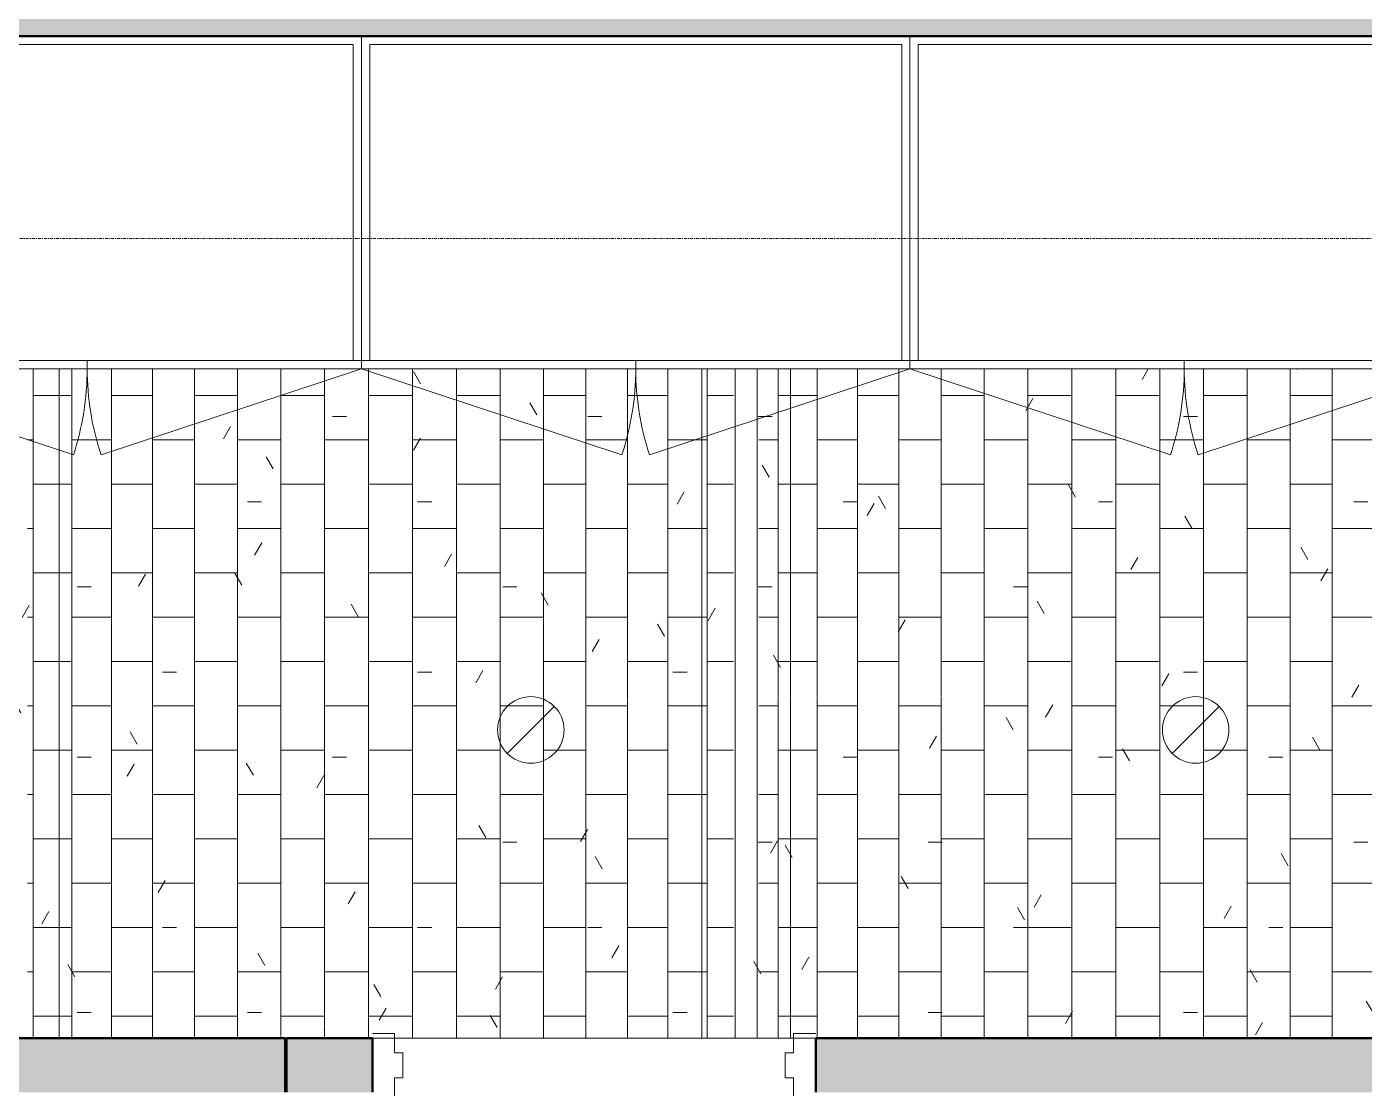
# Model space of a CAD drawing. Header units: inches. Extents: x -956 to 966, y -1111 to 895.
# Drawn here: x 433.2 to 553.9, y -52.9 to 42.9 of the extents above; entities that cross this region are included whole.
import ezdxf

# ---------------------------------------------------------------- set-up
doc = ezdxf.new("R2010")
doc.units = ezdxf.units.IN
doc.header["$MEASUREMENT"] = 0
doc.linetypes.add('Grid Line 1_4_', pattern=[0.4375, 0.25, -0.0625, 0.0625, -0.0625])
for name, color, linetype, lineweight in [('A-CLNG', 13, 'Continuous', 13), ('A-CLNG-PATT', 13, 'Continuous', 13), ('A-DOOR', 31, 'Continuous', 13), ('A-DOOR-FRAM', 31, 'Continuous', 20), ('A-WALL-PATT', 111, 'Continuous', 13), ('E-LITE-EQPM', 33, 'Continuous', 9), ('I-WALL', 2, 'Continuous', 13), ('Q-CASE', 31, 'Continuous', 9), ('S-GRID', 1, 'Continuous', 9)]:
    doc.layers.add(name, color=color, linetype=linetype, lineweight=lineweight)

# ---------------------------------------------------------------- blocks, each defined once
blk = doc.blocks.new('Single-Pocket - 36_ x96_-4614897-7TH FLOOR TELECOM OVERHEAD ROUTING PLAN')
at = {"layer": 'A-DOOR', "color": 53, "lineweight": 20}
for p, q in [((-42, 0.69), (-42, -0.69)), ((-6, 0.69), (-42, 0.69)), ((-6, -0.69), (-6, 0.69)), ((-42, -0.69), (-6, -0.69))]:
    blk.add_line(p, q, dxfattribs=at)
at = {"layer": 'A-DOOR-FRAM', "color": 53}
for p, q in [((-18.04, 0.96), (-18.04, 2.69)), ((-18.04, 2.69), (-17.25, 2.69)), ((-17.25, 2.69), (-17.25, 0.96)), ((18, -2.69), (18, 2.69)), ((18, 2.69), (18.75, 2.69)), ((18.75, 2.69), (18.75, -2.69)), ((-17.25, 0.96), (-18.04, 0.96)), ((-18, -2.69), (-18, -0.96)), ((-18, -0.96), (-17.25, -0.96)), ((-17.25, -0.96), (-17.25, -2.69)), ((-17.25, -2.69), (-18, -2.69)), ((18.75, -2.69), (18, -2.69))]:
    blk.add_line(p, q, dxfattribs=at)
blk = doc.blocks.new('Generic Model Wood Closet - 2_-6__ x 4_-1 1_2__-4911400-7TH FLOOR TELECOM OVERHEAD ROUTING PLAN')
at = {"layer": 'Q-CASE', "color": 9}
for p, q in [((-24.75, -15), (-24.75, 15)), ((-24.75, 15), (24.75, 15)), ((24.75, 15), (24.75, -15)), ((-24, -14.25), (-24, 14.25)), ((-24, 14.25), (24, 14.25)), ((24, 14.25), (24, -14.25)), ((24, -14.25), (-24, -14.25)), ((-24.75, -15), (-1.25, -22.76)), ((24.75, -15), (-24.75, -15)), ((24.75, -15), (1.25, -22.76))]:
    blk.add_line(p, q, dxfattribs=at)
at = {"layer": 'Q-CASE', "color": 53, "lineweight": 20}
for p, q in [((-24.75, 15), (-24.75, -14.25)), ((24.75, -14.25), (24.75, 15)), ((-24, 14.25), (24, 14.25)), ((-24, -14.25), (-24, 14.25)), ((24, 14.25), (24, -14.25)), ((-24.75, -14.25), (-24.75, -15)), ((0, -14.25), (-24.75, -14.25)), ((-24.75, -14.25), (-24, -14.25)), ((0, -14.25), (0, -15)), ((24.75, -14.25), (0, -14.25)), ((0, -15), (0, -14.25)), ((24, -14.25), (24.75, -14.25)), ((24.75, -15), (24.75, -14.25)), ((-24.75, -15), (0, -15)), ((0, -15), (24.75, -15))]:
    blk.add_line(p, q, dxfattribs=at)
at = {"layer": 'Q-CASE', "color": 9}
for centre, start, end in [((-24.75, -15), 341.7252, 0), ((24.75, -15), 180, 198.2748)]:
    blk.add_arc(centre, 24.75, start, end, dxfattribs=at)
blk = doc.blocks.new('Single-HM Frame - Public Bathroom 8ft high-2735340-7TH FLOOR TELECOM OVERHEAD ROUTING PLAN')
at = {"layer": 'A-DOOR', "color": 253}
for p, q in [((-16.25, -2.87), (-18, -2.88)), ((-18, -2.88), (-17.99, -38.87)), ((-16.24, -38.87), (-16.25, -2.87)), ((-17.99, -38.87), (-16.24, -38.87))]:
    blk.add_line(p, q, dxfattribs=at)
blk.add_arc((-18, -2.88), 36, 270.01, 0, dxfattribs=at)
at = {"layer": 'A-DOOR-FRAM', "color": 53}
for p, q in [((-18, 2.87), (-20, 2.87)), ((-18, 1.12), (-18, 2.87)), ((18, 2.87), (20, 2.87)), ((18, 1.12), (18, 2.87)), ((-17.25, 1.12), (-18, 1.12)), ((-17.25, -1.12), (-17.25, 1.12)), ((17.25, 1.12), (18, 1.12)), ((17.25, -1.12), (17.25, 1.12)), ((-18, -1.12), (-17.25, -1.12)), ((-18, -2.88), (-18, -1.12)), ((18, -1.12), (17.25, -1.12)), ((18, -2.88), (18, -1.12)), ((-20, -2.88), (-18, -2.88)), ((20, -2.88), (18, -2.88))]:
    blk.add_line(p, q, dxfattribs=at)
blk = doc.blocks.new('FP_1_71-7TH FLOOR TELECOM OVERHEAD ROUTING PLAN')
at = {"layer": 'A-CLNG-PATT', "color": 50}
for p, q in [((445.8, -48.37), (445.8, 12.01)), ((449.28, -48.37), (449.28, 12.01)), ((452.88, -48.37), (452.88, 12.01)), ((456.58, -4.95), (456.58, 12.01)), ((460.37, -48.37), (460.37, 12.01)), ((464.23, -48.37), (464.23, 12.01)), ((468.15, -48.05), (468.15, 12.01)), ((472.1, -44.56), (472.1, 12.01)), ((476.07, -46.06), (476.07, 12.01)), ((480.05, -48.37), (480.05, 12.01)), ((484.02, -17.93), (484.02, 12.01)), ((487.96, -17.95), (487.96, 12.01)), ((491.85, -17.66), (491.85, 12.01)), ((495.68, -17.65), (495.68, 12.01)), ((499.43, -17.65), (499.43, 12.01)), ((503.09, -17.64), (503.09, 12.01)), ((506.64, -17.63), (506.64, 12.01)), ((445.8, 9.61), (448.15, 9.61)), ((448.15, 9.61), (449.28, 9.61)), ((452.88, 9.61), (456.58, 9.61)), ((460.37, 9.61), (464.23, 9.61)), ((468.15, 9.61), (472.1, 9.61)), ((476.07, 9.61), (480.05, 9.61)), ((484.02, 9.61), (487.96, 9.61)), ((491.85, 9.61), (495.68, 9.61)), ((499.43, 9.61), (503.09, 9.61)), ((506.64, 9.61), (508.99, 9.61)), ((445.3, 5.61), (445.8, 5.61)), ((449.28, 5.61), (452.88, 5.61)), ((456.58, 5.61), (460.37, 5.61)), ((464.23, 5.61), (468.15, 5.61)), ((472.1, 5.61), (476.07, 5.61)), ((480.05, 5.61), (484.02, 5.61)), ((487.96, 5.61), (491.85, 5.61)), ((495.68, 5.61), (499.43, 5.61)), ((503.09, 5.61), (506.15, 5.61)), ((506.15, 5.61), (506.64, 5.61)), ((445.8, 1.61), (448.15, 1.61)), ((448.15, 1.61), (449.28, 1.61)), ((452.88, 1.61), (456.58, 1.61)), ((460.37, 1.61), (464.23, 1.61)), ((468.15, 1.61), (472.1, 1.61)), ((476.07, 1.61), (480.05, 1.61)), ((484.02, 1.61), (487.96, 1.61)), ((491.85, 1.61), (495.68, 1.61)), ((499.43, 1.61), (503.09, 1.61)), ((506.64, 1.61), (508.99, 1.61)), ((445.3, -2.39), (445.8, -2.39)), ((449.28, -2.39), (452.88, -2.39)), ((456.58, -2.39), (460.37, -2.39)), ((464.23, -2.39), (468.15, -2.39)), ((472.1, -2.39), (476.07, -2.39)), ((480.05, -2.39), (484.02, -2.39)), ((487.96, -2.39), (491.85, -2.39)), ((495.68, -2.39), (499.43, -2.39)), ((503.09, -2.39), (506.15, -2.39)), ((506.15, -2.39), (506.64, -2.39)), ((456.58, -48.37), (456.58, -4.98)), ((445.8, -6.39), (448.15, -6.39)), ((448.15, -6.39), (449.28, -6.39)), ((452.88, -6.39), (456.58, -6.39)), ((460.4, -6.39), (464.23, -6.39)), ((468.15, -6.39), (472.1, -6.39)), ((476.07, -6.39), (480.05, -6.39)), ((484.02, -6.39), (487.96, -6.39)), ((491.85, -6.39), (495.68, -6.39)), ((499.43, -6.39), (503.09, -6.39)), ((506.64, -6.39), (508.99, -6.39)), ((445.3, -10.39), (445.8, -10.39)), ((449.28, -10.39), (452.88, -10.39)), ((456.58, -10.39), (460.37, -10.39)), ((464.23, -10.39), (468.15, -10.39)), ((472.1, -10.39), (476.07, -10.39)), ((480.05, -10.39), (484.02, -10.39)), ((487.96, -10.39), (491.85, -10.39)), ((495.68, -10.39), (499.43, -10.39)), ((503.09, -10.39), (506.15, -10.39)), ((506.15, -10.39), (506.64, -10.39)), ((445.8, -14.39), (448.15, -14.39)), ((448.15, -14.39), (449.28, -14.39)), ((452.88, -14.39), (456.58, -14.39)), ((460.37, -14.39), (464.23, -14.39)), ((468.15, -14.39), (472.1, -14.39)), ((476.07, -14.39), (480.05, -14.39)), ((484.02, -14.39), (487.96, -14.39)), ((491.85, -14.39), (495.68, -14.39)), ((499.43, -14.39), (503.09, -14.39)), ((506.64, -14.39), (508.99, -14.39)), ((484.02, -18.4), (484.02, -17.96)), ((487.96, -18.43), (487.96, -17.96)), ((491.85, -17.81), (491.85, -17.66)), ((495.68, -17.94), (495.68, -17.66)), ((495.68, -18.41), (495.68, -17.96)), ((499.43, -17.92), (499.43, -17.66)), ((499.43, -48.37), (499.43, -17.96)), ((503.09, -48.37), (503.09, -17.66)), ((506.64, -48.37), (506.64, -17.66)), ((445.3, -18.39), (445.8, -18.39)), ((449.28, -18.39), (452.88, -18.39)), ((456.58, -18.39), (460.37, -18.39)), ((464.23, -18.39), (468.15, -18.39)), ((472.1, -18.39), (476.07, -18.39)), ((480.05, -18.39), (484.02, -18.39)), ((484.02, -48.37), (484.02, -18.44)), ((487.96, -18.39), (488.65, -18.39)), ((487.96, -19.06), (487.96, -18.44)), ((487.96, -19.43), (487.96, -19.06)), ((495.68, -18.39), (499.43, -18.39)), ((495.68, -19.06), (495.68, -18.47)), ((495.68, -19.78), (495.68, -19.09)), ((503.09, -18.39), (506.15, -18.39)), ((506.15, -18.39), (506.64, -18.39)), ((495.68, -20.56), (495.68, -19.81)), ((487.96, -48.37), (487.96, -21.69)), ((495.68, -22.03), (495.68, -20.59)), ((445.8, -22.39), (448.15, -22.39)), ((448.15, -22.39), (449.28, -22.39)), ((452.88, -22.39), (456.58, -22.39)), ((460.37, -22.39), (464.23, -22.39)), ((468.15, -22.39), (472.1, -22.39)), ((476.07, -22.39), (480.05, -22.39)), ((484.02, -22.39), (487.96, -22.39)), ((493.05, -22.39), (495.68, -22.39)), ((495.68, -22.65), (495.68, -22.06)), ((495.68, -23.13), (495.68, -22.68)), ((499.43, -22.39), (503.09, -22.39)), ((506.64, -22.39), (508.99, -22.39)), ((491.85, -48.37), (491.85, -23.3)), ((495.68, -48.37), (495.68, -23.15)), ((445.3, -26.39), (445.8, -26.39)), ((449.28, -26.39), (452.88, -26.39)), ((456.58, -26.39), (460.37, -26.39)), ((464.23, -26.39), (468.15, -26.39)), ((472.1, -26.39), (476.07, -26.39)), ((480.05, -26.39), (484.02, -26.39)), ((487.96, -26.39), (491.85, -26.39)), ((495.68, -26.39), (499.43, -26.39)), ((503.09, -26.39), (506.15, -26.39)), ((506.15, -26.39), (506.64, -26.39)), ((445.8, -30.39), (448.15, -30.39)), ((448.15, -30.39), (449.28, -30.39)), ((452.88, -30.39), (456.58, -30.39)), ((460.37, -30.39), (464.23, -30.39)), ((468.15, -30.39), (472.1, -30.39)), ((476.07, -30.39), (480.05, -30.39)), ((484.02, -30.39), (487.96, -30.39)), ((491.85, -30.39), (495.68, -30.39)), ((499.43, -30.39), (503.09, -30.39)), ((506.64, -30.39), (508.99, -30.39)), ((445.3, -34.39), (445.8, -34.39)), ((449.28, -34.39), (452.88, -34.39)), ((456.58, -34.39), (460.37, -34.39)), ((464.23, -34.39), (468.15, -34.39)), ((472.1, -34.39), (476.07, -34.39)), ((480.05, -34.39), (484.02, -34.39)), ((487.96, -34.39), (491.85, -34.39)), ((495.68, -34.39), (499.43, -34.39)), ((503.09, -34.39), (506.15, -34.39)), ((506.15, -34.39), (506.64, -34.39)), ((445.8, -38.39), (448.15, -38.39)), ((448.15, -38.39), (449.28, -38.39)), ((452.88, -38.39), (456.58, -38.39)), ((460.37, -38.39), (464.23, -38.39)), ((468.15, -38.39), (472.1, -38.39)), ((476.07, -38.39), (480.05, -38.39)), ((484.02, -38.39), (487.96, -38.39)), ((491.85, -38.39), (495.68, -38.39)), ((499.43, -38.39), (503.09, -38.39)), ((506.64, -38.39), (508.99, -38.39)), ((445.3, -42.39), (445.8, -42.39)), ((449.28, -42.39), (452.88, -42.39)), ((456.58, -42.39), (460.37, -42.39)), ((464.23, -42.39), (468.15, -42.39)), ((472.1, -42.39), (476.07, -42.39)), ((480.05, -42.39), (484.02, -42.39)), ((487.96, -42.39), (491.85, -42.39)), ((495.68, -42.39), (499.43, -42.39)), ((503.09, -42.39), (506.15, -42.39)), ((506.15, -42.39), (506.64, -42.39)), ((472.1, -47.26), (472.1, -44.58)), ((445.8, -46.39), (448.15, -46.39)), ((448.15, -46.39), (449.28, -46.39)), ((452.88, -46.39), (456.58, -46.39)), ((460.37, -46.39), (464.23, -46.39)), ((468.15, -46.39), (470.37, -46.39)), ((470.4, -46.39), (472.1, -46.39)), ((476.07, -48.37), (476.07, -46.09)), ((476.07, -46.39), (480.05, -46.39)), ((484.02, -46.39), (487.96, -46.39)), ((491.85, -46.39), (495.68, -46.39)), ((499.43, -46.39), (503.09, -46.39)), ((506.64, -46.39), (508.99, -46.39)), ((468.15, -48.37), (468.15, -48.11)), ((472.1, -48.37), (472.1, -47.3))]:
    blk.add_line(p, q, dxfattribs=at)
at = {"layer": 'A-CLNG-PATT', "color": 253}
for p, q in [((491.85, -23.3), (491.85, -17.81)), ((488.65, -18.39), (491.85, -18.39)), ((487.96, -21.69), (487.96, -19.43)), ((491.85, -22.39), (493.05, -22.39))]:
    blk.add_line(p, q, dxfattribs=at)
blk = doc.blocks.new('FP_1_72-7TH FLOOR TELECOM OVERHEAD ROUTING PLAN')
at = {"layer": 'A-CLNG-PATT', "color": 50}
for p, q in [((513.02, -17.62), (513.02, 12.01)), ((516.55, -17.62), (516.55, 12.01)), ((520.19, -48.37), (520.19, 12.01)), ((523.92, -48.37), (523.92, 12.01)), ((527.74, -17.56), (527.74, 12.01)), ((531.62, -17.56), (531.62, 12.01)), ((535.55, -17.56), (535.55, 12.01)), ((539.52, -17.56), (539.52, 12.01)), ((543.49, -17.56), (543.49, 12.01)), ((547.47, -17.56), (547.47, 12.01)), ((551.43, -17.65), (551.43, 12.01)), ((555.35, -17.94), (555.35, 12.01)), ((559.23, -17.92), (559.23, 12.01)), ((563.03, -23.45), (563.03, 12.01)), ((513.02, 9.61), (514.15, 9.61)), ((514.15, 9.61), (516.55, 9.61)), ((520.19, 9.61), (523.92, 9.61)), ((527.74, 9.61), (531.62, 9.61)), ((535.55, 9.61), (539.52, 9.61)), ((543.49, 9.61), (547.47, 9.61)), ((551.43, 9.61), (555.35, 9.61)), ((559.23, 9.61), (563.03, 9.61)), ((511.3, 5.61), (513.02, 5.61)), ((516.55, 5.61), (520.19, 5.61)), ((523.92, 5.61), (527.74, 5.61)), ((531.62, 5.61), (535.55, 5.61)), ((539.52, 5.61), (543.49, 5.61)), ((547.47, 5.61), (551.43, 5.61)), ((555.35, 5.61), (559.23, 5.61)), ((563.03, 5.61), (566.75, 5.61)), ((513.02, 1.61), (514.15, 1.61)), ((514.15, 1.61), (516.55, 1.61)), ((520.19, 1.61), (523.92, 1.61)), ((527.74, 1.61), (531.62, 1.61)), ((535.55, 1.61), (539.52, 1.61)), ((543.49, 1.61), (547.47, 1.61)), ((551.43, 1.61), (555.35, 1.61)), ((559.23, 1.61), (563.03, 1.61)), ((511.3, -2.39), (513.02, -2.39)), ((516.55, -2.39), (520.19, -2.39)), ((523.92, -2.39), (527.74, -2.39)), ((531.62, -2.39), (535.55, -2.39)), ((539.52, -2.39), (543.49, -2.39)), ((547.47, -2.39), (551.43, -2.39)), ((555.35, -2.39), (559.23, -2.39)), ((563.03, -2.39), (566.75, -2.39)), ((513.02, -6.39), (514.15, -6.39)), ((514.15, -6.39), (516.55, -6.39)), ((520.19, -6.39), (523.92, -6.39)), ((527.74, -6.39), (531.62, -6.39)), ((535.55, -6.39), (539.52, -6.39)), ((543.49, -6.39), (547.47, -6.39)), ((551.43, -6.39), (555.35, -6.39)), ((559.23, -6.39), (563.03, -6.39)), ((511.3, -10.39), (513.02, -10.39)), ((516.55, -10.39), (520.19, -10.39)), ((523.92, -10.39), (527.74, -10.39)), ((531.62, -10.39), (535.55, -10.39)), ((539.52, -10.39), (543.49, -10.39)), ((547.47, -10.39), (551.43, -10.39)), ((555.35, -10.39), (559.23, -10.39)), ((563.03, -10.39), (566.75, -10.39)), ((513.02, -14.39), (514.15, -14.39)), ((514.15, -14.39), (516.55, -14.39)), ((520.19, -14.39), (523.92, -14.39)), ((527.74, -14.39), (531.62, -14.39)), ((535.55, -14.39), (539.52, -14.39)), ((543.49, -14.39), (547.47, -14.39)), ((551.43, -14.39), (555.35, -14.39)), ((559.23, -14.39), (563.03, -14.39)), ((513.02, -48.37), (513.02, -17.66)), ((516.55, -48.37), (516.55, -17.66)), ((527.74, -48.37), (527.74, -17.6)), ((531.62, -48.37), (531.62, -17.59)), ((535.55, -48.37), (535.55, -17.58)), ((539.52, -48.37), (539.52, -17.58)), ((543.49, -17.66), (543.49, -17.57)), ((543.49, -22.68), (543.49, -17.69)), ((547.47, -17.66), (547.47, -17.56)), ((547.47, -17.96), (547.47, -17.67)), ((547.47, -19.05), (547.47, -17.97)), ((555.35, -18.41), (555.35, -17.96)), ((559.23, -23.15), (559.23, -17.96)), ((511.3, -18.39), (513.02, -18.39)), ((516.55, -18.39), (520.19, -18.39)), ((523.92, -18.39), (527.74, -18.39)), ((531.62, -18.39), (535.55, -18.39)), ((539.52, -18.39), (543.49, -18.39)), ((547.47, -18.39), (548.65, -18.39)), ((547.47, -19.78), (547.47, -19.06)), ((555.35, -18.39), (559.23, -18.39)), ((555.35, -19.06), (555.35, -18.46)), ((555.35, -19.78), (555.35, -19.08)), ((563.03, -18.39), (566.75, -18.39)), ((547.47, -20.55), (547.47, -19.78)), ((555.35, -20.56), (555.35, -19.81)), ((547.47, -21.33), (547.47, -20.56)), ((547.47, -22.06), (547.47, -21.34)), ((555.35, -21.33), (555.35, -20.58)), ((555.35, -22.06), (555.35, -21.36)), ((513.02, -22.39), (514.15, -22.39)), ((514.15, -22.39), (516.55, -22.39)), ((520.19, -22.39), (523.92, -22.39)), ((527.74, -22.39), (531.62, -22.39)), ((535.55, -22.39), (539.52, -22.39)), ((543.49, -22.39), (547.47, -22.39)), ((543.49, -48.37), (543.49, -22.72)), ((547.47, -22.68), (547.47, -22.06)), ((547.47, -48.37), (547.47, -22.69)), ((553.05, -22.39), (555.35, -22.39)), ((555.35, -22.68), (555.35, -22.08)), ((555.35, -23.15), (555.35, -22.7)), ((559.23, -22.39), (563.03, -22.39)), ((551.43, -48.37), (551.43, -23.46)), ((555.35, -23.45), (555.35, -23.17)), ((555.35, -48.37), (555.35, -23.46)), ((559.23, -23.45), (559.23, -23.19)), ((559.23, -48.37), (559.23, -23.47)), ((563.03, -48.37), (563.03, -23.47)), ((511.3, -26.39), (513.02, -26.39)), ((516.55, -26.39), (520.19, -26.39)), ((523.92, -26.39), (527.74, -26.39)), ((531.62, -26.39), (535.55, -26.39)), ((539.52, -26.39), (543.49, -26.39)), ((547.47, -26.39), (551.43, -26.39)), ((555.35, -26.39), (559.23, -26.39)), ((563.03, -26.39), (566.75, -26.39)), ((513.02, -30.39), (514.15, -30.39)), ((514.15, -30.39), (516.55, -30.39)), ((520.19, -30.39), (523.92, -30.39)), ((527.74, -30.39), (531.62, -30.39)), ((535.55, -30.39), (539.52, -30.39)), ((543.49, -30.39), (547.47, -30.39)), ((551.43, -30.39), (555.35, -30.39)), ((559.23, -30.39), (563.03, -30.39)), ((511.3, -34.39), (513.02, -34.39)), ((516.55, -34.39), (520.19, -34.39)), ((523.92, -34.39), (527.74, -34.39)), ((531.62, -34.39), (535.55, -34.39)), ((539.52, -34.39), (543.49, -34.39)), ((547.47, -34.39), (551.43, -34.39)), ((555.35, -34.39), (559.23, -34.39)), ((563.03, -34.39), (566.75, -34.39)), ((513.02, -38.39), (514.15, -38.39)), ((514.15, -38.39), (516.55, -38.39)), ((520.19, -38.39), (523.92, -38.39)), ((527.74, -38.39), (531.62, -38.39)), ((535.55, -38.39), (539.52, -38.39)), ((543.49, -38.39), (547.47, -38.39)), ((551.43, -38.39), (555.35, -38.39)), ((559.23, -38.39), (563.03, -38.39)), ((511.3, -42.39), (513.02, -42.39)), ((516.55, -42.39), (520.19, -42.39)), ((523.92, -42.39), (527.74, -42.39)), ((531.62, -42.39), (535.55, -42.39)), ((539.52, -42.39), (543.49, -42.39)), ((547.47, -42.39), (551.43, -42.39)), ((555.35, -42.39), (559.23, -42.39)), ((563.03, -42.39), (566.75, -42.39)), ((513.02, -46.39), (514.15, -46.39)), ((514.15, -46.39), (516.55, -46.39)), ((520.19, -46.39), (523.92, -46.39)), ((527.74, -46.39), (531.62, -46.39)), ((535.55, -46.39), (539.52, -46.39)), ((543.49, -46.39), (547.47, -46.39)), ((551.43, -46.39), (555.35, -46.39)), ((559.23, -46.39), (563.03, -46.39))]:
    blk.add_line(p, q, dxfattribs=at)
at = {"layer": 'A-CLNG-PATT', "color": 253}
for p, q in [((551.43, -23.46), (551.43, -17.65)), ((548.65, -18.39), (551.43, -18.39)), ((551.43, -22.39), (553.05, -22.39))]:
    blk.add_line(p, q, dxfattribs=at)
blk = doc.blocks.new('7th Floor Vault3 - 7th Floor Vault-3165199-7TH FLOOR TELECOM OVERHEAD ROUTING PLAN')
at = {"layer": 'A-CLNG', "color": 10, "lineweight": 9}
for p, q in [((448.15, 12.01), (448.15, -48.37)), ((448.15, 12.01), (448.15, -48.37)), ((506.15, 12.01), (506.15, -17.63)), ((506.15, 12.01), (506.15, -17.63)), ((509.15, 12.01), (509.15, -17.63)), ((511.15, 12.01), (511.15, -17.63)), ((514.15, 12.01), (514.15, -17.62)), ((514.15, 12.01), (514.15, -17.62)), ((506.15, -17.66), (506.15, -48.37)), ((506.15, -17.66), (506.15, -48.37)), ((509.15, -17.66), (509.15, -48.37)), ((511.15, -17.66), (511.15, -48.37)), ((514.15, -17.66), (514.15, -48.37)), ((514.15, -17.66), (514.15, -48.37))]:
    blk.add_line(p, q, dxfattribs=at)
at = {"layer": 'A-CLNG', "color": 9, "lineweight": 9}
for name in ['FP_1_71-7TH FLOOR TELECOM OVERHEAD ROUTING PLAN', 'FP_1_72-7TH FLOOR TELECOM OVERHEAD ROUTING PLAN']:
    blk.add_blockref(name, (0, 0), dxfattribs=at)
blk = doc.blocks.new('Downlight - Recessed Can - 6_ Incandescent - 277V-3276897-7TH FLOOR TELECOM OVERHEAD ROUTING PLAN')
at = {"layer": 'E-LITE-EQPM', "color": 9}
for q in [(2.12, 2.12), (-2.12, -2.12)]:
    blk.add_line((0, 0), q, dxfattribs=at)
for start, end in [(360, 180), (180, 360)]:
    blk.add_arc((0, 0), 3, start, end, dxfattribs=at)

msp = doc.modelspace()

# ---------------------------------------------------------------- hatches: boundary and pattern name
at = {"layer": 'A-CLNG-PATT'}
h = msp.add_hatch(dxfattribs=at)
h.set_pattern_fill('FP1_12', color=253, style=0, pattern_type=2)
h.set_pattern_definition([(0, (0, 0), (30.72, 7.68), [1.267, -21.773, 1.267, -21.773, -122.88]), (0, (0, 0), (30.72, 7.68), [-46.08, 1.267, -44.813, 1.267, -21.773, -53.76]), (0, (0, 0), (30.72, 7.68), [-115.2, 1.267, -14.093, 1.267, -37.133]), (120, (11.52, 3.84), (-22.011075, 22.7643), [1.267, -21.773, 1.267, -21.773, -122.88]), (120, (11.52, 3.84), (-22.011075, 22.7643), [-46.08, 1.267, -44.813, 1.267, -21.773, -53.76]), (120, (11.52, 3.84), (-22.011075, 22.7643), [-115.2, 1.267, -14.093, 1.267, -37.133]), (240, (15.36, 19.2), (-8.708925, -30.4443), [1.267, -21.773, 1.267, -21.773, -122.88]), (240, (15.36, 19.2), (-8.708925, -30.4443), [-46.08, 1.267, -44.813, 1.267, -21.773, -53.76]), (240, (15.36, 19.2), (-8.708925, -30.4443), [-115.2, 1.267, -14.093, 1.267, -37.133])])
h.paths.add_polyline_path([(428.54, -94.74), (456.54, -94.74), (456.54, -53.24), (428.54, -53.24), (428.54, -93.99)], flags=0)
h.paths.add_polyline_path([(423.67, -94.74), (423.67, -48.37), (716.77, -48.37), (716.77, 23.63), (628.4, 23.63), (628.4, 12.13), (604.52, 12.13), (604.52, 42.01), (562.43, 42.01), (562.43, 12.01), (364.43, 12.01), (364.43, 42.01), (317.04, 42.01), (317.04, -48.37), (335.77, -48.37), (335.77, -64.37), (361.92, -64.37), (361.92, -94.74), (418.46, -94.74)], flags=0)
h.paths.add_polyline_path([(391.61, -73.55), (391.61, -68.93), (396.23, -68.93), (396.23, -73.55)], flags=0)
h.paths.add_polyline_path([(358.71, -23.56), (357.93, -23.45), (357.21, -23.15), (356.59, -22.68), (356.11, -22.06), (355.81, -21.33), (355.71, -20.56), (355.81, -19.78), (356.11, -19.06), (356.59, -18.44), (357.21, -17.96), (357.93, -17.66), (358.71, -17.56), (359.49, -17.66), (360.21, -17.96), (360.83, -18.44), (361.31, -19.06), (361.61, -19.78), (361.71, -20.56), (361.61, -21.33), (361.31, -22.06), (360.83, -22.68), (360.21, -23.15), (359.49, -23.45), (359.06, -23.51)], flags=0)
h.paths.add_polyline_path([(418.71, -23.56), (417.93, -23.45), (417.21, -23.15), (416.59, -22.68), (416.11, -22.06), (415.81, -21.33), (415.71, -20.56), (415.81, -19.78), (416.11, -19.06), (416.59, -18.44), (417.21, -17.96), (417.93, -17.66), (418.71, -17.56), (419.49, -17.66), (420.21, -17.96), (420.83, -18.44), (421.31, -19.06), (421.61, -19.78), (421.71, -20.56), (421.61, -21.33), (421.31, -22.06), (420.83, -22.68), (420.21, -23.15), (419.49, -23.45)], flags=0)
h.paths.add_polyline_path([(478.71, -23.56), (477.86, -23.42), (477.21, -23.15), (476.59, -22.68), (476.11, -22.06), (475.81, -21.33), (475.71, -20.56), (475.81, -19.78), (476.11, -19.06), (476.59, -18.44), (477.21, -17.96), (477.93, -17.66), (478.71, -17.56), (479.49, -17.66), (480.21, -17.96), (480.83, -18.44), (481.31, -19.06), (481.61, -19.78), (481.71, -20.56), (481.61, -21.33), (481.31, -22.06), (480.83, -22.68), (480.21, -23.15), (479.49, -23.45)], flags=0)
h.paths.add_polyline_path([(538.71, -23.56), (537.93, -23.45), (537.21, -23.15), (536.59, -22.68), (536.11, -22.06), (535.81, -21.33), (535.71, -20.56), (535.81, -19.78), (536.11, -19.06), (536.59, -18.44), (537.26, -17.94), (537.93, -17.66), (538.71, -17.56), (539.49, -17.66), (540.21, -17.96), (540.83, -18.44), (541.31, -19.06), (541.61, -19.78), (541.71, -20.56), (541.61, -21.33), (541.31, -22.06), (540.83, -22.68), (540.21, -23.15), (539.49, -23.45)], flags=0)
h.paths.add_polyline_path([(598.71, -23.56), (597.93, -23.45), (597.21, -23.15), (596.59, -22.68), (596.11, -22.06), (595.81, -21.33), (595.71, -20.56), (595.81, -19.78), (596.11, -19.06), (596.66, -18.38), (597.21, -17.96), (597.93, -17.66), (598.71, -17.56), (599.49, -17.66), (600.21, -17.96), (600.83, -18.44), (601.31, -19.06), (601.61, -19.78), (601.71, -20.56), (601.61, -21.33), (601.31, -22.06), (600.83, -22.68), (600.21, -23.15), (599.49, -23.45)], flags=0)
h.paths.add_polyline_path([(658.71, -23.56), (657.93, -23.45), (657.21, -23.15), (656.59, -22.68), (656.06, -21.92), (655.81, -21.33), (655.71, -20.56), (655.81, -19.78), (656.11, -19.06), (656.59, -18.44), (657.21, -17.96), (657.93, -17.66), (658.71, -17.56), (659.49, -17.66), (660.21, -17.96), (660.83, -18.44), (661.31, -19.06), (661.61, -19.78), (661.71, -20.56), (661.61, -21.33), (661.31, -22.06), (660.83, -22.68), (660.21, -23.15), (659.49, -23.45)], flags=0)
h.paths.add_polyline_path([(625.68, 14.38), (626.15, 14.38), (626.15, 27.88), (631.78, 27.88), (631.78, 42.01), (608.77, 42.01), (608.77, 35.13), (606.77, 35.13), (606.77, 34.26), (625.68, 34.26), (625.68, 14.85)], flags=0)
h.paths.add_polyline_path([(704.51, 29.01), (716.77, 29.01), (716.77, 42.01), (636.03, 42.01), (636.03, 29.01), (704.29, 29.01)], flags=0)
at = {"layer": 'A-WALL-PATT'}
h = msp.add_hatch(color=253, dxfattribs=at)
h.paths.add_polyline_path([(448.16, 42.01), (565.43, 42.01), (565.43, 43.73), (528.43, 43.73), (528.43, 45.66), (565.43, 45.66), (565.43, 47.38), (361.42, 47.38), (361.42, 45.66), (398.42, 45.66), (398.42, 43.73), (361.42, 43.73), (361.42, 42.01), (418.46, 42.01)], flags=0)
h.paths.add_polyline_path([(322.42, 42.01), (325.42, 42.01), (325.42, 47.38), (322.42, 47.38), (322.42, 44.55)], flags=0)
h.paths.add_polyline_path([(601.43, 42.01), (608.77, 42.01), (608.77, 47.38), (601.43, 47.38)], flags=0)
msp.add_hatch(color=253, dxfattribs=at).paths.add_polyline_path([(456.54, -53.24), (456.54, -48.37), (428.54, -48.37), (428.54, -53.24), (448.16, -53.24)], flags=0)
h = msp.add_hatch(color=253, dxfattribs=at)
h.paths.add_polyline_path([(596.66, -53.24), (598.92, -53.24), (598.92, -48.37), (504.42, -48.37), (504.42, -53.24), (581.81, -53.24)], flags=0)
h.paths.add_polyline_path([(456.67, -53.24), (464.42, -53.24), (464.42, -48.37), (456.67, -48.37)], flags=0)

# ---------------------------------------------------------------- linework, layer by layer
at = {"layer": 'A-CLNG', "color": 50}
for p, q in [((456.54, -48.37), (456.67, -48.37)), ((456.67, -48.37), (716.77, -48.37))]:
    msp.add_line(p, q, dxfattribs=at)
at = {"layer": 'A-CLNG', "color": 253}
msp.add_line((456.67, -48.37), (456.54, -48.37), dxfattribs=at)
at = {"layer": 'A-CLNG', "color": 50}
for centre, start, end in [((478.71, -20.56), 0, 180), ((538.71, -20.56), 0, 180), ((478.71, -20.56), 180, 360), ((538.71, -20.56), 180, 360)]:
    msp.add_arc(centre, 3, start, end, dxfattribs=at)
at = {"layer": 'A-CLNG', "color": 253}
for centre, start, end in [((478.71, -20.56), 360, 180), ((538.71, -20.56), 360, 180), ((478.71, -20.56), 180, 360), ((538.71, -20.56), 180, 360)]:
    msp.add_arc(centre, 3, start, end, dxfattribs=at)
at = {"layer": 'I-WALL', "color": 133, "lineweight": 50}
for p, q in [((565.43, 42.01), (361.42, 42.01)), ((428.54, -48.37), (456.54, -48.37)), ((456.54, -48.37), (456.54, -53.24)), ((456.67, -53.24), (456.67, -48.37)), ((456.67, -48.37), (464.42, -48.37)), ((464.42, -48.37), (464.42, -53.24)), ((504.42, -53.24), (504.42, -48.37)), ((504.42, -48.37), (598.92, -48.37))]:
    msp.add_line(p, q, dxfattribs=at)
at = {"layer": 'I-WALL', "color": 253}
msp.add_line((504.42, -48.37), (464.42, -48.37), dxfattribs=at)
at = {"layer": 'S-GRID', "linetype": 'Grid Line 1_4_'}
msp.add_line((965.79, 23.76), (-931.82, 23.76), dxfattribs=at)

# ---------------------------------------------------------------- block references
at = {"layer": 'A-CLNG', "color": 10, "lineweight": 9}
msp.add_blockref('7th Floor Vault3 - 7th Floor Vault-3165199-7TH FLOOR TELECOM OVERHEAD ROUTING PLAN', (-12, 0), dxfattribs=at)
at = {"layer": 'A-DOOR', "color": 253}
for name, p in [('Single-Pocket - 36_ x96_-4614897-7TH FLOOR TELECOM OVERHEAD ROUTING PLAN', (583.43, 44.69)), ('Single-HM Frame - Public Bathroom 8ft high-2735340-7TH FLOOR TELECOM OVERHEAD ROUTING PLAN', (484.42, -50.81))]:
    msp.add_blockref(name, p, dxfattribs=at)
at = {"layer": 'E-LITE-EQPM', "color": 9}
for p in [(478.71, -20.56), (538.71, -20.56)]:
    msp.add_blockref('Downlight - Recessed Can - 6_ Incandescent - 277V-3276897-7TH FLOOR TELECOM OVERHEAD ROUTING PLAN', p, dxfattribs=at)
at = {"layer": 'Q-CASE', "color": 9}
for p in [(438.68, 27.01), (488.18, 27.01), (537.68, 27.01)]:
    msp.add_blockref('Generic Model Wood Closet - 2_-6__ x 4_-1 1_2__-4911400-7TH FLOOR TELECOM OVERHEAD ROUTING PLAN', p, dxfattribs=at)

doc.saveas('drawing.dxf')
